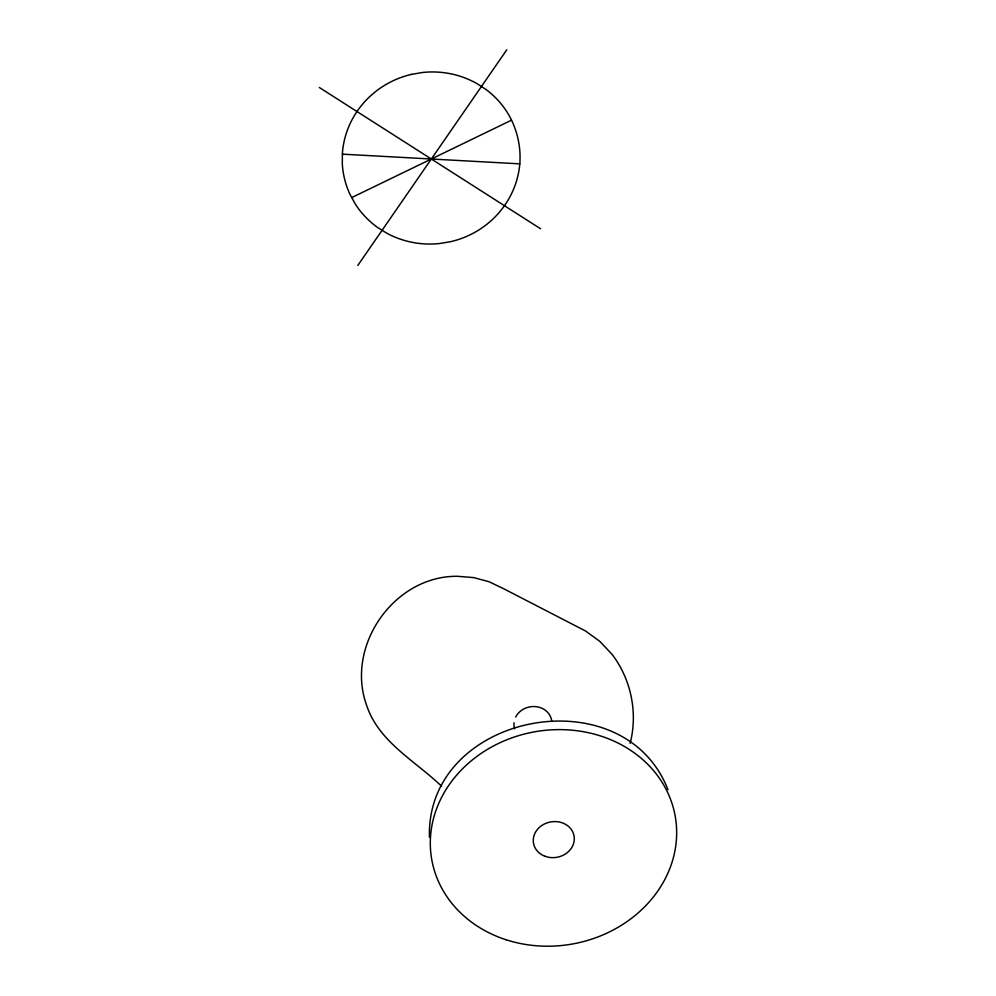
<?xml version="1.0" encoding="UTF-8"?>
<svg xmlns="http://www.w3.org/2000/svg" width="996" height="996" viewBox="0 0 996 996"><rect width="100%" height="100%" fill="white"/><g stroke="black" fill="none" stroke-linecap="round" stroke-linejoin="round"><path stroke-width="1.49" d="M411.398 74.389A89.267 86.079 -10.2 0 0 356.979 111.54A89.316 86.129 -10.2 0 0 342.462 152.425L342.288 163.257A89.067 85.893 -10.2 0 0 350.044 194.481L355.236 203.931A88.856 85.693 -10.2 0 0 377.472 227.374L386.709 233.164A88.905 85.731 -10.2 0 0 439.883 243.497L450.79 241.642A89.267 86.092 -10.2 0 0 504.449 205.711A89.316 86.142 -10.2 0 0 519.638 165.56C521.456 147.582 517.285 129.231 508.072 113.706A88.905 85.743 -10.2 0 0 486.085 89.553L476.773 83.502A88.905 85.743 -10.2 0 0 422.553 72.484L411.398 74.389M630.119 743.39C638.05 712.949 631.14 679.197 611.967 654.248L599.766 641.337L585.623 631.041L503.441 588.611L489.086 581.751L473.66 577.593L457.45 576.286C394.117 575.638 345.176 645.856 366.578 705.193L366.628 705.33C378.729 742.02 415.419 761.006 441.639 786.292M357.801 265.434L506.79 49.8M351.725 197.582L511.458 120.192M342.387 154.156L519.763 163.842M319.33 87.499L540.579 228.769M667.992 789.716C623.297 674.865 425.865 713.236 429.425 837.175M514.546 728.811L514.048 725.748A18.986 16.845 -10.2 0 1 514.023 722.797M515.679 717.045A18.986 16.845 -10.2 0 1 536.085 706.662A18.986 16.845 -10.2 0 1 551.734 721.229M545.098 856.311A20.605 17.953 -10.2 0 0 574.244 837.2A20.605 17.953 -10.2 0 0 542.023 825.348A20.605 17.953 -10.2 0 0 545.098 856.311M506.055 939.751A123.653 107.767 -10.2 0 0 675.649 818.886A123.653 107.767 -10.2 0 0 478.727 755.093A123.653 107.767 -10.2 0 0 506.055 939.751"/></g></svg>
